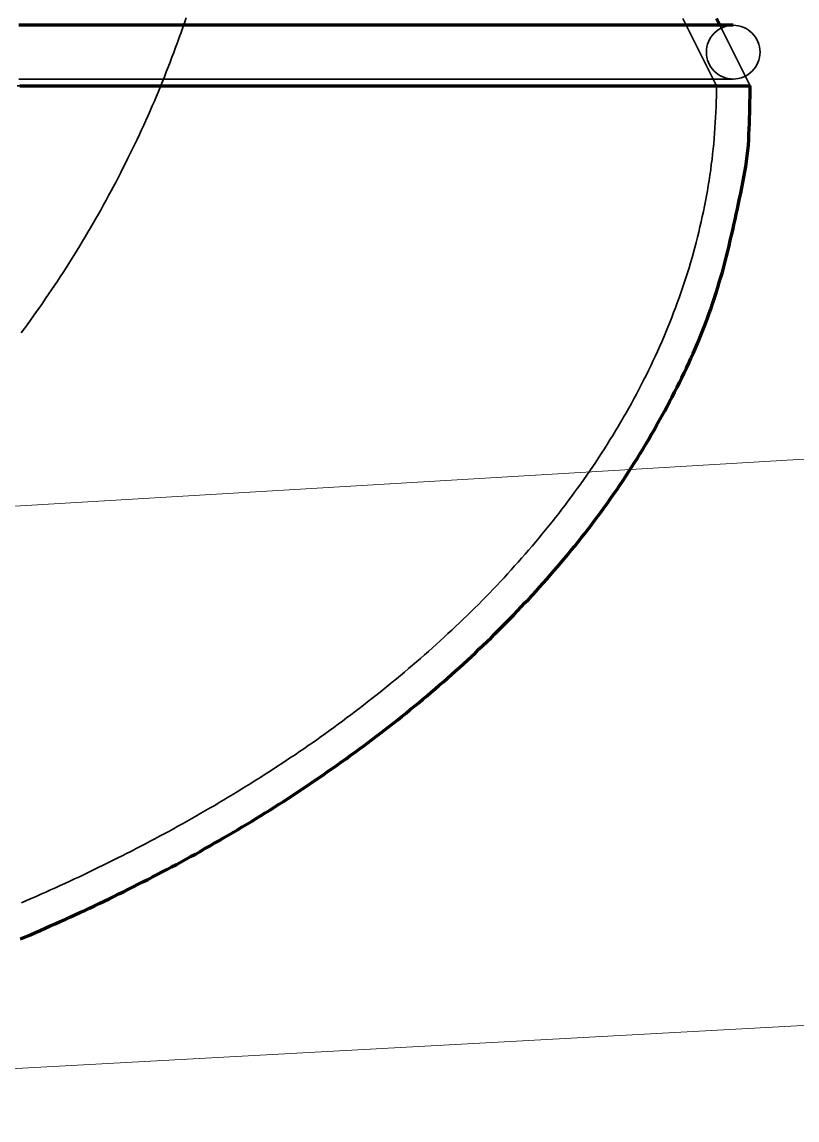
# Model space of a CAD drawing. Header units: millimetres. Extents: x 0 to 2382, y 0 to 420.
# Drawn here: x 172.06 to 179.45, y 216.5 to 226.97 of the extents above; entities that cross this region are included whole.
import ezdxf

# ---------------------------------------------------------------- set-up
doc = ezdxf.new("R2010")
doc.units = ezdxf.units.MM
doc.linetypes.add('IRAM-E-TRAZOS', pattern=[5, 4, -1])
for name, color, linetype, lineweight in [('01-VISIBLE', 7, 'CONTINUOUS', 70), ('02-OCULTA', 4, 'IRAM-E-TRAZOS', 35), ('08-FINA', 5, 'CONTINUOUS', 18)]:
    doc.layers.add(name, color=color, linetype=linetype, lineweight=lineweight)

msp = doc.modelspace()

# ---------------------------------------------------------------- linework, layer by layer
at = {"layer": '01-VISIBLE'}
msp.add_line((178.712, 226.936), (178.68, 227), dxfattribs=at)
for points in [[(178.84, 226.936), (178.761, 226.936), (178.682, 226.936), (178.602, 226.936), (178.523, 226.936), (178.444, 226.936), (178.365, 226.936), (178.286, 226.936), (178.206, 226.936), (178.127, 226.936), (178.048, 226.936), (177.969, 226.936), (177.89, 226.936), (177.81, 226.936), (177.731, 226.936), (177.652, 226.936), (177.573, 226.936), (177.494, 226.936), (177.414, 226.936), (177.335, 226.936), (177.256, 226.936), (177.177, 226.936), (177.098, 226.936), (177.018, 226.936), (176.939, 226.936), (176.86, 226.936), (176.781, 226.936), (176.702, 226.936), (176.622, 226.936), (176.543, 226.936), (176.464, 226.936), (176.385, 226.936), (176.306, 226.936), (176.226, 226.936), (176.147, 226.936), (176.068, 226.936), (175.989, 226.936), (175.91, 226.936), (175.83, 226.936), (175.751, 226.936), (175.672, 226.936), (175.593, 226.936), (175.514, 226.936), (175.434, 226.936), (175.355, 226.936), (175.276, 226.936), (175.197, 226.936), (175.118, 226.936), (175.038, 226.936), (174.959, 226.936), (174.88, 226.936), (174.801, 226.936), (174.722, 226.936), (174.642, 226.936), (174.563, 226.936), (174.484, 226.936), (174.405, 226.936), (174.326, 226.936), (174.246, 226.936), (174.167, 226.936), (174.088, 226.936), (174.009, 226.936), (173.93, 226.936), (173.85, 226.936), (173.771, 226.936), (173.692, 226.936), (173.613, 226.936), (173.534, 226.936), (173.454, 226.936), (173.375, 226.936), (173.296, 226.936), (173.217, 226.936), (173.138, 226.936), (173.058, 226.936), (172.979, 226.936), (172.9, 226.936), (172.821, 226.936), (172.742, 226.936), (172.662, 226.936), (172.583, 226.936), (172.504, 226.936), (172.425, 226.936), (172.346, 226.936), (172.266, 226.936), (172.187, 226.936), (172.108, 226.936), (172.029, 226.936)], [(178.84, 226.936), (178.819, 226.936), (178.797, 226.936), (178.776, 226.936), (178.755, 226.936), (178.733, 226.936), (178.712, 226.936)], [(172.04, 226.36), (172.12, 226.36), (172.2, 226.36), (172.28, 226.36), (172.36, 226.36), (172.44, 226.36), (172.52, 226.36), (172.6, 226.36), (172.68, 226.36), (172.76, 226.36), (172.84, 226.36), (172.92, 226.36), (173, 226.36), (173.08, 226.36), (173.16, 226.36), (173.24, 226.36), (173.32, 226.36), (173.4, 226.36), (173.48, 226.36), (173.56, 226.36), (173.64, 226.36), (173.72, 226.36), (173.8, 226.36), (173.88, 226.36), (173.96, 226.36), (174.04, 226.36), (174.12, 226.36), (174.2, 226.36), (174.28, 226.36), (174.36, 226.36), (174.44, 226.36), (174.52, 226.36), (174.6, 226.36), (174.68, 226.36), (174.76, 226.36), (174.84, 226.36), (174.92, 226.36), (175, 226.36), (175.08, 226.36), (175.16, 226.36), (175.24, 226.36), (175.32, 226.36), (175.4, 226.36), (175.48, 226.36), (175.56, 226.36), (175.64, 226.36), (175.72, 226.36), (175.8, 226.36), (175.88, 226.36), (175.96, 226.36), (176.04, 226.36), (176.12, 226.36), (176.2, 226.36), (176.28, 226.36), (176.36, 226.36), (176.44, 226.36), (176.52, 226.36), (176.6, 226.36), (176.68, 226.36), (176.76, 226.36), (176.84, 226.36), (176.92, 226.36), (177, 226.36), (177.08, 226.36), (177.16, 226.36), (177.24, 226.36), (177.32, 226.36), (177.4, 226.36), (177.48, 226.36), (177.56, 226.36), (177.64, 226.36), (177.72, 226.36), (177.8, 226.36), (177.88, 226.36), (177.96, 226.36), (178.04, 226.36), (178.12, 226.36), (178.2, 226.36), (178.28, 226.36), (178.36, 226.36), (178.44, 226.36), (178.52, 226.36), (178.6, 226.36), (178.68, 226.36), (178.76, 226.36), (178.84, 226.36), (178.92, 226.36), (179, 226.36)], [(172.046, 218.227), (172.093, 218.247), (172.141, 218.267), (172.188, 218.288), (172.235, 218.308), (172.282, 218.329), (172.33, 218.35), (172.377, 218.371), (172.424, 218.392), (172.471, 218.413), (172.517, 218.434), (172.564, 218.456), (172.611, 218.477), (172.658, 218.499), (172.704, 218.521), (172.751, 218.543), (172.797, 218.565), (172.844, 218.587), (172.89, 218.609), (172.937, 218.632), (172.983, 218.655), (173.029, 218.677), (173.075, 218.7), (173.121, 218.723), (173.167, 218.747), (173.213, 218.77), (173.259, 218.793), (173.304, 218.817), (173.35, 218.841), (173.396, 218.865), (173.441, 218.889), (173.487, 218.913), (173.532, 218.937), (173.577, 218.962), (173.623, 218.987), (173.668, 219.011), (173.713, 219.036), (173.758, 219.061), (173.803, 219.087), (173.848, 219.112), (173.892, 219.138), (173.937, 219.163), (173.981, 219.189), (174.026, 219.215), (174.07, 219.241), (174.115, 219.267), (174.159, 219.294), (174.203, 219.32), (174.247, 219.347), (174.291, 219.374), (174.335, 219.401), (174.378, 219.428), (174.422, 219.455), (174.466, 219.483), (174.509, 219.51), (174.552, 219.538), (174.596, 219.566), (174.639, 219.594), (174.682, 219.623), (174.725, 219.651), (174.768, 219.679), (174.811, 219.708), (174.853, 219.737), (174.896, 219.766), (174.938, 219.795), (174.98, 219.825), (175.023, 219.854), (175.065, 219.884), (175.107, 219.914), (175.149, 219.944), (175.19, 219.974), (175.232, 220.004), (175.274, 220.034), (175.315, 220.065), (175.356, 220.096), (175.397, 220.127), (175.438, 220.158), (175.479, 220.189), (175.52, 220.221), (175.561, 220.252), (175.601, 220.284), (175.642, 220.316), (175.682, 220.348), (175.722, 220.38), (175.762, 220.413), (175.802, 220.445), (175.842, 220.478), (175.881, 220.511), (175.921, 220.544), (175.96, 220.578), (175.999, 220.611), (176.038, 220.645), (176.077, 220.679), (176.116, 220.713), (176.154, 220.747), (176.192, 220.781), (176.231, 220.815), (176.269, 220.85), (176.307, 220.885), (176.344, 220.92), (176.382, 220.955), (176.419, 220.991), (176.457, 221.026), (176.494, 221.062), (176.531, 221.098), (176.567, 221.134), (176.604, 221.17), (176.64, 221.207), (176.677, 221.243), (176.713, 221.28), (176.749, 221.317), (176.784, 221.354), (176.82, 221.391), (176.855, 221.429), (176.89, 221.466), (176.925, 221.504), (176.96, 221.542), (176.994, 221.58), (177.029, 221.619), (177.063, 221.657), (177.097, 221.696), (177.131, 221.735), (177.164, 221.774), (177.198, 221.813), (177.231, 221.853), (177.264, 221.892), (177.296, 221.932), (177.329, 221.972), (177.361, 222.012), (177.393, 222.053), (177.425, 222.093), (177.456, 222.134), (177.488, 222.175), (177.519, 222.216), (177.55, 222.257), (177.58, 222.298), (177.61, 222.34), (177.64, 222.382), (177.67, 222.424), (177.7, 222.466), (177.729, 222.508), (177.758, 222.551), (177.787, 222.594), (177.815, 222.637), (177.843, 222.68), (177.871, 222.723), (177.899, 222.767), (177.926, 222.81), (177.953, 222.854), (177.98, 222.898), (178.007, 222.942), (178.033, 222.986), (178.059, 223.031), (178.085, 223.075), (178.11, 223.12), (178.135, 223.165), (178.16, 223.21), (178.185, 223.255), (178.209, 223.301), (178.233, 223.346), (178.257, 223.392), (178.281, 223.438), (178.304, 223.484), (178.327, 223.53), (178.35, 223.576), (178.372, 223.622), (178.394, 223.669), (178.416, 223.716), (178.437, 223.762), (178.458, 223.809), (178.479, 223.857), (178.499, 223.904), (178.519, 223.951), (178.538, 223.999), (178.557, 224.047), (178.576, 224.095), (178.594, 224.143), (178.611, 224.192), (178.629, 224.24), (178.645, 224.289), (178.661, 224.338), (178.677, 224.387), (178.692, 224.436), (178.707, 224.485), (178.722, 224.535), (178.736, 224.584), (178.749, 224.634), (178.762, 224.684), (178.775, 224.734), (178.788, 224.784), (178.8, 224.834), (178.812, 224.884), (178.824, 224.934), (178.836, 224.984), (178.847, 225.034), (178.858, 225.085), (178.869, 225.135), (178.88, 225.185), (178.891, 225.236), (178.901, 225.286), (178.911, 225.336), (178.922, 225.387), (178.932, 225.437), (178.942, 225.488), (178.951, 225.539), (178.959, 225.589), (178.967, 225.64), (178.973, 225.691), (178.979, 225.743), (178.984, 225.794), (178.987, 225.845), (178.99, 225.897), (178.993, 225.948), (178.995, 226), (178.996, 226.051), (178.998, 226.103), (178.999, 226.154), (178.999, 226.206), (179, 226.257), (179, 226.309), (179, 226.36)]]:
    msp.add_lwpolyline(points, dxfattribs=at)
at = {"layer": '02-OCULTA'}
for p, q in [((178.36, 227), (178.68, 226.36)), ((179, 226.36), (178.712, 226.936))]:
    msp.add_line(p, q, dxfattribs=at)
for points in [[(172.053, 224.005), (172.083, 224.045), (172.113, 224.085), (172.142, 224.126), (172.171, 224.167), (172.2, 224.208), (172.229, 224.248), (172.258, 224.29), (172.286, 224.331), (172.314, 224.372), (172.342, 224.414), (172.37, 224.455), (172.398, 224.497), (172.425, 224.539), (172.453, 224.581), (172.48, 224.623), (172.507, 224.665), (172.533, 224.707), (172.56, 224.75), (172.586, 224.792), (172.612, 224.835), (172.638, 224.878), (172.664, 224.921), (172.689, 224.964), (172.715, 225.007), (172.74, 225.05), (172.765, 225.094), (172.789, 225.137), (172.814, 225.181), (172.838, 225.225), (172.862, 225.269), (172.886, 225.313), (172.91, 225.357), (172.934, 225.401), (172.957, 225.445), (172.98, 225.49), (173.003, 225.534), (173.026, 225.579), (173.048, 225.623), (173.07, 225.668), (173.093, 225.713), (173.114, 225.758), (173.136, 225.803), (173.158, 225.848), (173.179, 225.894), (173.2, 225.939), (173.221, 225.985), (173.241, 226.03), (173.262, 226.076), (173.282, 226.122), (173.302, 226.168), (173.322, 226.214), (173.341, 226.26), (173.361, 226.306), (173.38, 226.352), (173.399, 226.399), (173.418, 226.445), (173.436, 226.491), (173.454, 226.538), (173.472, 226.585), (173.49, 226.631), (173.508, 226.678), (173.525, 226.725), (173.543, 226.772), (173.56, 226.819), (173.577, 226.866), (173.593, 226.914), (173.609, 226.961), (173.626, 227.008)], [(172.053, 224.005), (172.083, 224.045), (172.113, 224.085), (172.142, 224.126), (172.171, 224.167), (172.2, 224.208), (172.229, 224.248), (172.258, 224.29), (172.286, 224.331), (172.314, 224.372), (172.342, 224.414), (172.37, 224.455), (172.398, 224.497), (172.425, 224.539), (172.453, 224.581), (172.48, 224.623), (172.507, 224.665), (172.533, 224.707), (172.56, 224.75), (172.586, 224.792), (172.612, 224.835), (172.638, 224.878), (172.664, 224.921), (172.689, 224.964), (172.715, 225.007), (172.74, 225.05), (172.765, 225.094), (172.789, 225.137), (172.814, 225.181), (172.838, 225.225), (172.862, 225.269), (172.886, 225.313), (172.91, 225.357), (172.934, 225.401), (172.957, 225.445), (172.98, 225.49), (173.003, 225.534), (173.026, 225.579), (173.048, 225.623), (173.07, 225.668), (173.093, 225.713), (173.114, 225.758), (173.136, 225.803), (173.158, 225.848), (173.179, 225.894), (173.2, 225.939), (173.221, 225.985), (173.241, 226.03), (173.262, 226.076), (173.282, 226.122), (173.302, 226.168), (173.322, 226.214), (173.341, 226.26), (173.361, 226.306), (173.38, 226.352), (173.399, 226.399), (173.418, 226.445), (173.436, 226.491), (173.454, 226.538), (173.472, 226.585), (173.49, 226.631), (173.508, 226.678), (173.525, 226.725), (173.543, 226.772), (173.56, 226.819), (173.577, 226.866), (173.593, 226.914), (173.609, 226.961), (173.626, 227.008)], [(172.053, 224.005), (172.083, 224.045), (172.113, 224.085), (172.142, 224.126), (172.171, 224.167), (172.2, 224.208), (172.229, 224.248), (172.258, 224.29), (172.286, 224.331), (172.314, 224.372), (172.342, 224.414), (172.37, 224.455), (172.398, 224.497), (172.425, 224.539), (172.453, 224.581), (172.48, 224.623), (172.507, 224.665), (172.533, 224.707), (172.56, 224.75), (172.586, 224.792), (172.612, 224.835), (172.638, 224.878), (172.664, 224.921), (172.689, 224.964), (172.715, 225.007), (172.74, 225.05), (172.765, 225.094), (172.789, 225.137), (172.814, 225.181), (172.838, 225.225), (172.862, 225.269), (172.886, 225.313), (172.91, 225.357), (172.934, 225.401), (172.957, 225.445), (172.98, 225.49), (173.003, 225.534), (173.026, 225.579), (173.048, 225.623), (173.07, 225.668), (173.093, 225.713), (173.114, 225.758), (173.136, 225.803), (173.158, 225.848), (173.179, 225.894), (173.2, 225.939), (173.221, 225.985), (173.241, 226.03), (173.262, 226.076), (173.282, 226.122), (173.302, 226.168), (173.322, 226.214), (173.341, 226.26), (173.361, 226.306), (173.38, 226.352), (173.399, 226.399), (173.418, 226.445), (173.436, 226.491), (173.454, 226.538), (173.472, 226.585), (173.49, 226.631), (173.508, 226.678), (173.525, 226.725), (173.543, 226.772), (173.56, 226.819), (173.577, 226.866), (173.593, 226.914), (173.609, 226.961), (173.626, 227.008)], [(178.712, 226.936), (178.633, 226.936), (178.555, 226.936), (178.476, 226.936), (178.398, 226.936), (178.319, 226.936), (178.241, 226.936), (178.162, 226.936), (178.084, 226.936), (178.005, 226.936), (177.926, 226.936), (177.848, 226.936), (177.769, 226.936), (177.691, 226.936), (177.612, 226.936), (177.534, 226.936), (177.455, 226.936), (177.376, 226.936), (177.298, 226.936), (177.219, 226.936), (177.141, 226.936), (177.062, 226.936), (176.984, 226.936), (176.905, 226.936), (176.827, 226.936), (176.748, 226.936), (176.669, 226.936), (176.591, 226.936), (176.512, 226.936), (176.434, 226.936), (176.355, 226.936), (176.277, 226.936), (176.198, 226.936), (176.12, 226.936), (176.041, 226.936), (175.962, 226.936), (175.884, 226.936), (175.805, 226.936), (175.727, 226.936), (175.648, 226.936), (175.57, 226.936), (175.491, 226.936), (175.412, 226.936), (175.334, 226.936), (175.255, 226.936), (175.177, 226.936), (175.098, 226.936), (175.02, 226.936), (174.941, 226.936), (174.863, 226.936), (174.784, 226.936), (174.705, 226.936), (174.627, 226.936), (174.548, 226.936), (174.47, 226.936), (174.391, 226.936), (174.313, 226.936), (174.234, 226.936), (174.156, 226.936), (174.077, 226.936), (173.998, 226.936), (173.92, 226.936), (173.841, 226.936), (173.763, 226.936), (173.684, 226.936), (173.606, 226.936), (173.527, 226.936), (173.448, 226.936), (173.37, 226.936), (173.291, 226.936), (173.213, 226.936), (173.134, 226.936), (173.056, 226.936), (172.977, 226.936), (172.899, 226.936), (172.82, 226.936), (172.741, 226.936), (172.663, 226.936), (172.584, 226.936), (172.506, 226.936), (172.427, 226.936), (172.349, 226.936), (172.27, 226.936), (172.192, 226.936), (172.113, 226.936), (172.034, 226.936)], [(172.029, 226.424), (172.108, 226.424), (172.187, 226.424), (172.266, 226.424), (172.346, 226.424), (172.425, 226.424), (172.504, 226.424), (172.583, 226.424), (172.662, 226.424), (172.742, 226.424), (172.821, 226.424), (172.9, 226.424), (172.979, 226.424), (173.058, 226.424), (173.138, 226.424), (173.217, 226.424), (173.296, 226.424), (173.375, 226.424), (173.454, 226.424), (173.534, 226.424), (173.613, 226.424), (173.692, 226.424), (173.771, 226.424), (173.85, 226.424), (173.93, 226.424), (174.009, 226.424), (174.088, 226.424), (174.167, 226.424), (174.246, 226.424), (174.326, 226.424), (174.405, 226.424), (174.484, 226.424), (174.563, 226.424), (174.642, 226.424), (174.722, 226.424), (174.801, 226.424), (174.88, 226.424), (174.959, 226.424), (175.038, 226.424), (175.118, 226.424), (175.197, 226.424), (175.276, 226.424), (175.355, 226.424), (175.434, 226.424), (175.514, 226.424), (175.593, 226.424), (175.672, 226.424), (175.751, 226.424), (175.83, 226.424), (175.91, 226.424), (175.989, 226.424), (176.068, 226.424), (176.147, 226.424), (176.226, 226.424), (176.306, 226.424), (176.385, 226.424), (176.464, 226.424), (176.543, 226.424), (176.622, 226.424), (176.702, 226.424), (176.781, 226.424), (176.86, 226.424), (176.939, 226.424), (177.018, 226.424), (177.098, 226.424), (177.177, 226.424), (177.256, 226.424), (177.335, 226.424), (177.414, 226.424), (177.494, 226.424), (177.573, 226.424), (177.652, 226.424), (177.731, 226.424), (177.81, 226.424), (177.89, 226.424), (177.969, 226.424), (178.048, 226.424), (178.127, 226.424), (178.206, 226.424), (178.286, 226.424), (178.365, 226.424), (178.444, 226.424), (178.523, 226.424), (178.602, 226.424), (178.682, 226.424), (178.761, 226.424), (178.84, 226.424)], [(172.029, 226.424), (172.108, 226.424), (172.187, 226.424), (172.266, 226.424), (172.346, 226.424), (172.425, 226.424), (172.504, 226.424), (172.583, 226.424), (172.662, 226.424), (172.742, 226.424), (172.821, 226.424), (172.9, 226.424), (172.979, 226.424), (173.058, 226.424), (173.138, 226.424), (173.217, 226.424), (173.296, 226.424), (173.375, 226.424), (173.454, 226.424), (173.534, 226.424), (173.613, 226.424), (173.692, 226.424), (173.771, 226.424), (173.85, 226.424), (173.93, 226.424), (174.009, 226.424), (174.088, 226.424), (174.167, 226.424), (174.246, 226.424), (174.326, 226.424), (174.405, 226.424), (174.484, 226.424), (174.563, 226.424), (174.642, 226.424), (174.722, 226.424), (174.801, 226.424), (174.88, 226.424), (174.959, 226.424), (175.038, 226.424), (175.118, 226.424), (175.197, 226.424), (175.276, 226.424), (175.355, 226.424), (175.434, 226.424), (175.514, 226.424), (175.593, 226.424), (175.672, 226.424), (175.751, 226.424), (175.83, 226.424), (175.91, 226.424), (175.989, 226.424), (176.068, 226.424), (176.147, 226.424), (176.226, 226.424), (176.306, 226.424), (176.385, 226.424), (176.464, 226.424), (176.543, 226.424), (176.622, 226.424), (176.702, 226.424), (176.781, 226.424), (176.86, 226.424), (176.939, 226.424), (177.018, 226.424), (177.098, 226.424), (177.177, 226.424), (177.256, 226.424), (177.335, 226.424), (177.414, 226.424), (177.494, 226.424), (177.573, 226.424), (177.652, 226.424), (177.731, 226.424), (177.81, 226.424), (177.89, 226.424), (177.969, 226.424), (178.048, 226.424), (178.127, 226.424), (178.206, 226.424), (178.286, 226.424), (178.365, 226.424), (178.444, 226.424), (178.523, 226.424), (178.602, 226.424), (178.682, 226.424), (178.761, 226.424), (178.84, 226.424)], [(178.68, 226.36), (178.602, 226.36), (178.523, 226.36), (178.445, 226.36), (178.366, 226.36), (178.288, 226.36), (178.21, 226.36), (178.131, 226.36), (178.053, 226.36), (177.974, 226.36), (177.896, 226.36), (177.818, 226.36), (177.739, 226.36), (177.661, 226.36), (177.582, 226.36), (177.504, 226.36), (177.426, 226.36), (177.347, 226.36), (177.269, 226.36), (177.19, 226.36), (177.112, 226.36), (177.034, 226.36), (176.955, 226.36), (176.877, 226.36), (176.798, 226.36), (176.72, 226.36), (176.642, 226.36), (176.563, 226.36), (176.485, 226.36), (176.406, 226.36), (176.328, 226.36), (176.25, 226.36), (176.171, 226.36), (176.093, 226.36), (176.014, 226.36), (175.936, 226.36), (175.858, 226.36), (175.779, 226.36), (175.701, 226.36), (175.622, 226.36), (175.544, 226.36), (175.466, 226.36), (175.387, 226.36), (175.309, 226.36), (175.23, 226.36), (175.152, 226.36), (175.074, 226.36), (174.995, 226.36), (174.917, 226.36), (174.838, 226.36), (174.76, 226.36), (174.682, 226.36), (174.603, 226.36), (174.525, 226.36), (174.446, 226.36), (174.368, 226.36), (174.29, 226.36), (174.211, 226.36), (174.133, 226.36), (174.054, 226.36), (173.976, 226.36), (173.898, 226.36), (173.819, 226.36), (173.741, 226.36), (173.662, 226.36), (173.584, 226.36), (173.506, 226.36), (173.427, 226.36), (173.349, 226.36), (173.27, 226.36), (173.192, 226.36), (173.114, 226.36), (173.035, 226.36), (172.957, 226.36), (172.878, 226.36), (172.8, 226.36), (172.722, 226.36), (172.643, 226.36), (172.565, 226.36), (172.486, 226.36), (172.408, 226.36), (172.33, 226.36), (172.251, 226.36), (172.173, 226.36), (172.094, 226.36), (172.016, 226.36)], [(172.016, 226.36), (172.094, 226.36), (172.173, 226.36), (172.251, 226.36), (172.33, 226.36), (172.408, 226.36), (172.486, 226.36), (172.565, 226.36), (172.643, 226.36), (172.722, 226.36), (172.8, 226.36), (172.878, 226.36), (172.957, 226.36), (173.035, 226.36), (173.114, 226.36), (173.192, 226.36), (173.27, 226.36), (173.349, 226.36), (173.427, 226.36), (173.506, 226.36), (173.584, 226.36), (173.662, 226.36), (173.741, 226.36), (173.819, 226.36), (173.898, 226.36), (173.976, 226.36), (174.054, 226.36), (174.133, 226.36), (174.211, 226.36), (174.29, 226.36), (174.368, 226.36), (174.446, 226.36), (174.525, 226.36), (174.603, 226.36), (174.682, 226.36), (174.76, 226.36), (174.838, 226.36), (174.917, 226.36), (174.995, 226.36), (175.074, 226.36), (175.152, 226.36), (175.23, 226.36), (175.309, 226.36), (175.387, 226.36), (175.466, 226.36), (175.544, 226.36), (175.622, 226.36), (175.701, 226.36), (175.779, 226.36), (175.858, 226.36), (175.936, 226.36), (176.014, 226.36), (176.093, 226.36), (176.171, 226.36), (176.25, 226.36), (176.328, 226.36), (176.406, 226.36), (176.485, 226.36), (176.563, 226.36), (176.642, 226.36), (176.72, 226.36), (176.798, 226.36), (176.877, 226.36), (176.955, 226.36), (177.034, 226.36), (177.112, 226.36), (177.19, 226.36), (177.269, 226.36), (177.347, 226.36), (177.426, 226.36), (177.504, 226.36), (177.582, 226.36), (177.661, 226.36), (177.739, 226.36), (177.818, 226.36), (177.896, 226.36), (177.974, 226.36), (178.053, 226.36), (178.131, 226.36), (178.21, 226.36), (178.288, 226.36), (178.366, 226.36), (178.445, 226.36), (178.523, 226.36), (178.602, 226.36), (178.68, 226.36)], [(179, 226.36), (178.92, 226.36), (178.84, 226.36), (178.76, 226.36), (178.68, 226.36), (178.6, 226.36), (178.52, 226.36), (178.44, 226.36), (178.36, 226.36), (178.28, 226.36), (178.2, 226.36), (178.12, 226.36), (178.04, 226.36), (177.96, 226.36), (177.88, 226.36), (177.8, 226.36), (177.72, 226.36), (177.64, 226.36), (177.56, 226.36), (177.48, 226.36), (177.4, 226.36), (177.32, 226.36), (177.24, 226.36), (177.16, 226.36), (177.08, 226.36), (177, 226.36), (176.92, 226.36), (176.84, 226.36), (176.76, 226.36), (176.68, 226.36), (176.6, 226.36), (176.52, 226.36), (176.44, 226.36), (176.36, 226.36), (176.28, 226.36), (176.2, 226.36), (176.12, 226.36), (176.04, 226.36), (175.96, 226.36), (175.88, 226.36), (175.8, 226.36), (175.72, 226.36), (175.64, 226.36), (175.56, 226.36), (175.48, 226.36), (175.4, 226.36), (175.32, 226.36), (175.24, 226.36), (175.16, 226.36), (175.08, 226.36), (175, 226.36), (174.92, 226.36), (174.84, 226.36), (174.76, 226.36), (174.68, 226.36), (174.6, 226.36), (174.52, 226.36), (174.44, 226.36), (174.36, 226.36), (174.28, 226.36), (174.2, 226.36), (174.12, 226.36), (174.04, 226.36), (173.96, 226.36), (173.88, 226.36), (173.8, 226.36), (173.72, 226.36), (173.64, 226.36), (173.56, 226.36), (173.48, 226.36), (173.4, 226.36), (173.32, 226.36), (173.24, 226.36), (173.16, 226.36), (173.08, 226.36), (173, 226.36), (172.92, 226.36), (172.84, 226.36), (172.76, 226.36), (172.68, 226.36), (172.6, 226.36), (172.52, 226.36), (172.44, 226.36), (172.36, 226.36), (172.28, 226.36), (172.2, 226.36), (172.12, 226.36), (172.04, 226.36)], [(178.68, 226.36), (178.68, 226.31), (178.679, 226.259), (178.678, 226.209), (178.677, 226.159), (178.675, 226.109), (178.672, 226.058), (178.669, 226.008), (178.666, 225.958), (178.662, 225.908), (178.658, 225.858), (178.654, 225.807), (178.649, 225.757), (178.643, 225.707), (178.638, 225.657), (178.631, 225.608), (178.625, 225.558), (178.617, 225.508), (178.61, 225.458), (178.602, 225.408), (178.593, 225.359), (178.585, 225.309), (178.575, 225.26), (178.566, 225.211), (178.556, 225.161), (178.545, 225.112), (178.534, 225.063), (178.523, 225.014), (178.511, 224.965), (178.499, 224.916), (178.487, 224.867), (178.474, 224.819), (178.461, 224.77), (178.447, 224.722), (178.433, 224.673), (178.419, 224.625), (178.404, 224.577), (178.389, 224.529), (178.373, 224.481), (178.357, 224.434), (178.341, 224.386), (178.324, 224.339), (178.307, 224.291), (178.29, 224.244), (178.272, 224.197), (178.254, 224.15), (178.235, 224.103), (178.216, 224.057), (178.197, 224.01), (178.177, 223.964), (178.158, 223.918), (178.137, 223.872), (178.117, 223.826), (178.096, 223.78), (178.074, 223.734), (178.053, 223.689), (178.031, 223.644), (178.009, 223.599), (177.986, 223.554), (177.963, 223.509), (177.94, 223.464), (177.917, 223.42), (177.893, 223.375), (177.869, 223.331), (177.844, 223.287), (177.82, 223.243), (177.795, 223.2), (177.769, 223.156), (177.744, 223.113), (177.718, 223.07), (177.692, 223.027), (177.665, 222.984), (177.639, 222.941), (177.612, 222.899), (177.584, 222.857), (177.557, 222.814), (177.529, 222.773), (177.501, 222.731), (177.473, 222.689), (177.444, 222.648), (177.415, 222.607), (177.386, 222.565), (177.357, 222.525), (177.327, 222.484), (177.298, 222.443), (177.268, 222.403), (177.237, 222.363), (177.207, 222.323), (177.176, 222.283), (177.145, 222.243), (177.114, 222.204), (177.082, 222.165), (177.051, 222.126), (177.019, 222.087), (176.987, 222.048), (176.955, 222.009), (176.922, 221.971), (176.889, 221.933), (176.856, 221.895), (176.823, 221.857), (176.79, 221.819), (176.756, 221.782), (176.723, 221.744), (176.689, 221.707), (176.655, 221.67), (176.62, 221.633), (176.586, 221.597), (176.551, 221.56), (176.516, 221.524), (176.481, 221.488), (176.446, 221.452), (176.411, 221.416), (176.375, 221.381), (176.339, 221.345), (176.303, 221.31), (176.267, 221.275), (176.231, 221.24), (176.194, 221.206), (176.158, 221.171), (176.121, 221.137), (176.084, 221.103), (176.047, 221.069), (176.01, 221.035), (175.972, 221.001), (175.935, 220.968), (175.897, 220.934), (175.859, 220.901), (175.821, 220.868), (175.783, 220.835), (175.745, 220.803), (175.707, 220.77), (175.668, 220.738), (175.629, 220.706), (175.59, 220.674), (175.551, 220.642), (175.512, 220.61), (175.473, 220.579), (175.434, 220.548), (175.394, 220.517), (175.355, 220.486), (175.315, 220.455), (175.275, 220.424), (175.235, 220.394), (175.195, 220.363), (175.155, 220.333), (175.114, 220.303), (175.074, 220.273), (175.033, 220.243), (174.992, 220.214), (174.952, 220.185), (174.911, 220.155), (174.87, 220.126), (174.828, 220.097), (174.787, 220.069), (174.746, 220.04), (174.704, 220.012), (174.663, 219.983), (174.621, 219.955), (174.579, 219.927), (174.537, 219.899), (174.495, 219.872), (174.453, 219.844), (174.411, 219.817), (174.369, 219.79), (174.326, 219.763), (174.284, 219.736), (174.241, 219.709), (174.198, 219.682), (174.156, 219.656), (174.113, 219.63), (174.07, 219.603), (174.027, 219.577), (173.983, 219.552), (173.94, 219.526), (173.897, 219.5), (173.853, 219.475), (173.81, 219.45), (173.766, 219.424), (173.723, 219.399), (173.679, 219.375), (173.635, 219.35), (173.591, 219.325), (173.547, 219.301), (173.503, 219.277), (173.459, 219.252), (173.415, 219.228), (173.371, 219.205), (173.326, 219.181), (173.282, 219.157), (173.237, 219.134), (173.193, 219.111), (173.148, 219.087), (173.103, 219.064), (173.058, 219.042), (173.014, 219.019), (172.969, 218.996), (172.924, 218.974), (172.879, 218.951), (172.833, 218.929), (172.788, 218.907), (172.743, 218.885), (172.698, 218.863), (172.652, 218.842), (172.607, 218.82), (172.561, 218.799), (172.516, 218.777), (172.47, 218.756), (172.424, 218.735), (172.379, 218.714), (172.333, 218.694), (172.287, 218.673), (172.241, 218.653), (172.195, 218.632), (172.149, 218.612), (172.103, 218.592), (172.056, 218.572)]]:
    msp.add_lwpolyline(points, dxfattribs=at)
msp.add_circle((178.84, 226.68), 0.256, dxfattribs=at)
at = {"layer": '08-FINA'}
for p, q in [((204.007, 224.262), (168.6, 222.15)), ((214.006, 219.282), (163, 216.5))]:
    msp.add_line(p, q, dxfattribs=at)

doc.saveas('drawing.dxf')
